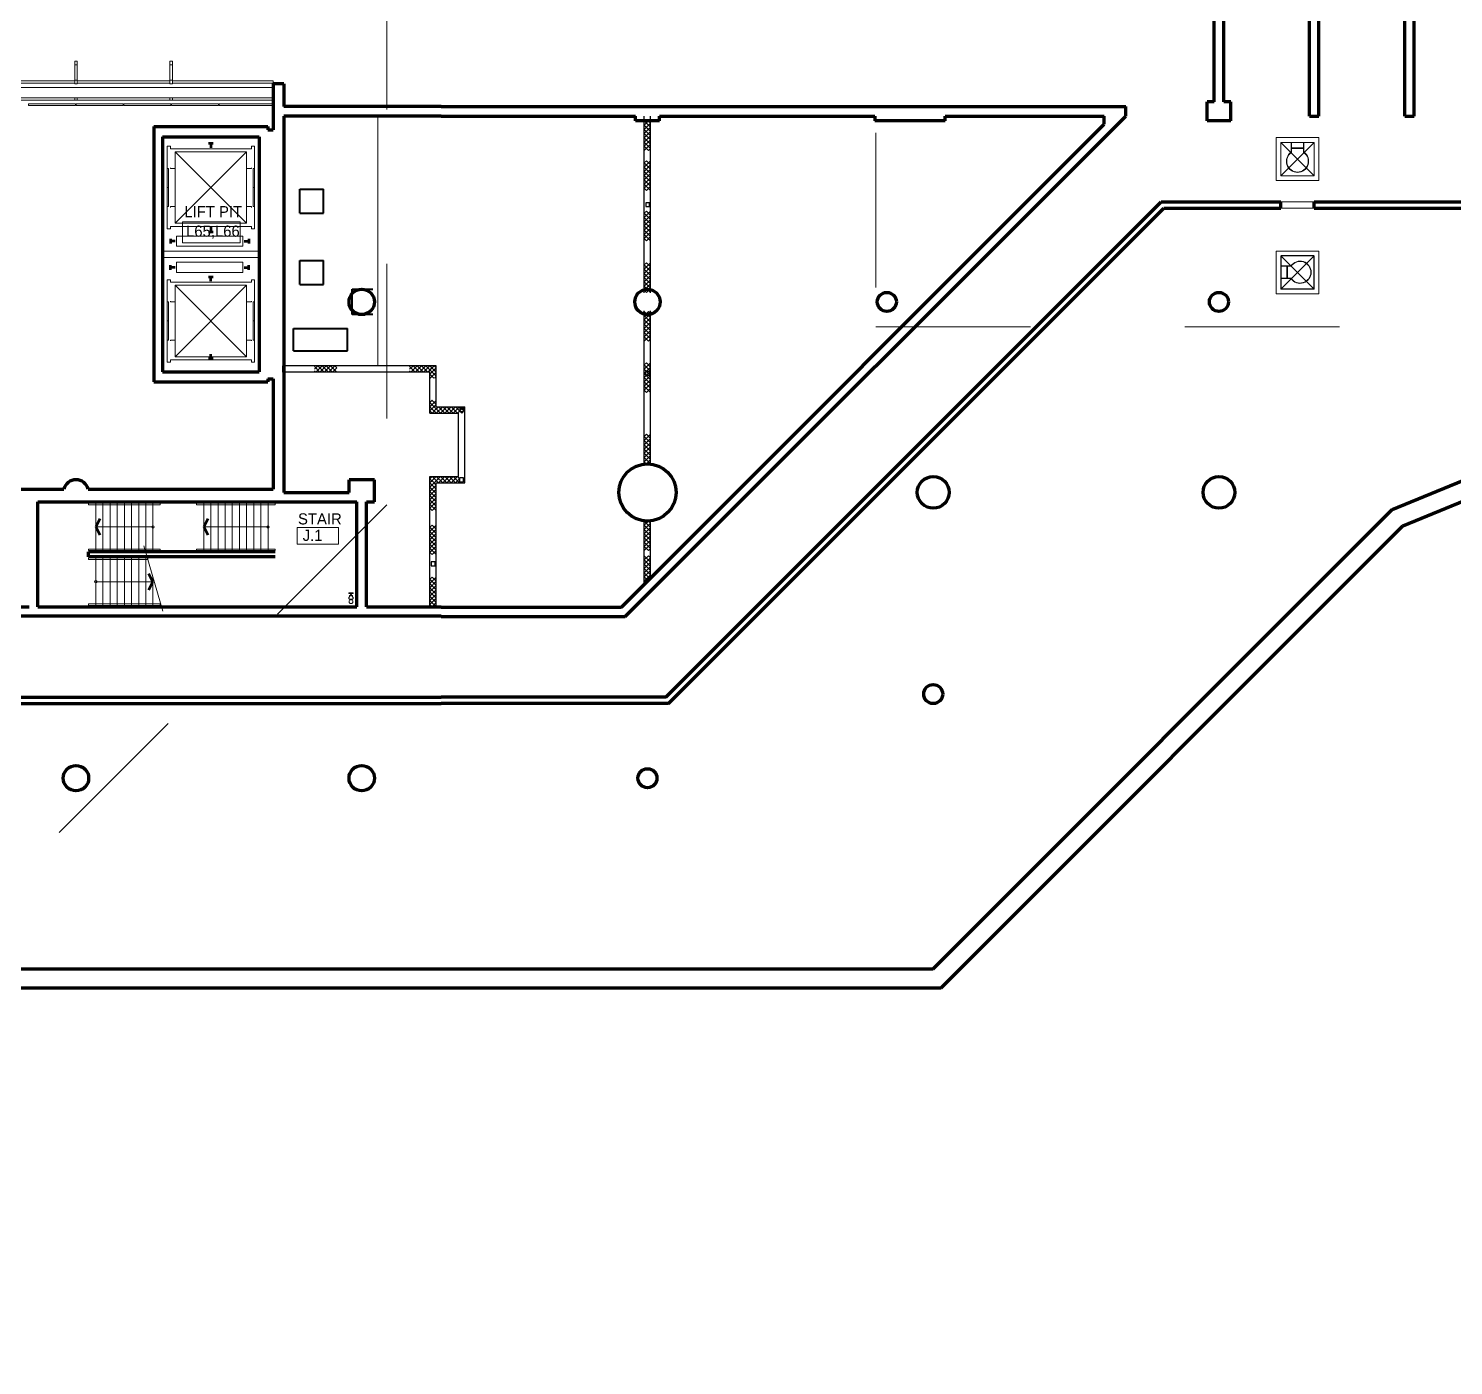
# Model space of a CAD drawing. Header units: metres. Extents: x 1807 to 3745, y 842 to 1968.
# Drawn here: x 2626.51 to 2671.39, y 1376.5 to 1418.61 of the extents above; entities that cross this region are included whole.
import ezdxf
from ezdxf.enums import TextEntityAlignment as Align

# ---------------------------------------------------------------- set-up
doc = ezdxf.new("R2010")
doc.units = ezdxf.units.M
doc.header["$MEASUREMENT"] = 0
doc.linetypes.add('DGN1', pattern=[7.299439, 0, -7.299439])
doc.linetypes.add('DGN2', pattern=[9.732586, 4.866293, -4.866293])
doc.layers.get('0').update_dxf_attribs({"lineweight": 0})
for name, color, linetype, lineweight in [('Level 1', 7, 'Continuous', 0), ('Level 31', 7, 'Continuous', 0), ('Level 33', 7, 'Continuous', 0)]:
    doc.layers.add(name, color=color, linetype=linetype, lineweight=lineweight)
doc.styles.add('Style-CHAR_FAST_FONT', font='CHAR_FAST_FONT.shx', dxfattribs={"height": 0.2})

# ---------------------------------------------------------------- blocks, each defined once
blk = doc.blocks.new('AnonymusCell_358')
at = {"layer": 'Level 33', "color": 7, "linetype": 'Continuous', "lineweight": 13, "extrusion": (0, 0, -1)}
blk.add_lwpolyline([(0.906, -0.333), (-0.906, -0.333), (-0.906, 0.33), (0.906, 0.33)], close=True, dxfattribs=at)
at = {"layer": 'Level 33', "color": 7, "linetype": 'Continuous', "lineweight": 13, "insert": (-0.795, 0), "char_height": 0.35, "width": 2.54949, "attachment_point": 4, "line_spacing_factor": 0.25, "style": 'Style-CHAR_FAST_FONT'}
blk.add_mtext('L65,L66', dxfattribs=at)
blk = doc.blocks.new('AnonymusCell_376')
at = {"layer": 'Level 33', "color": 7, "linetype": 'Continuous', "lineweight": 13, "extrusion": (0, 0, -1)}
blk.add_lwpolyline([(0.654, -0.276), (-0.654, -0.276), (-0.654, 0.252), (0.654, 0.252)], close=True, dxfattribs=at)
at = {"layer": 'Level 33', "color": 7, "linetype": 'Continuous', "lineweight": 13, "style": 'Style-CHAR_FAST_FONT'}
blk.add_text(' J.1', height=0.35, dxfattribs=at).set_placement((-0.61, 0), align=Align.MIDDLE_LEFT)

msp = doc.modelspace()

# ---------------------------------------------------------------- linework, layer by layer
at = {"layer": 'Level 1', "color": 7, "linetype": 'DGN2', "lineweight": 0}
for p, q in [((2637.79, 1440.392), (2637.79, 1403.609)), ((2653.195, 1434.79), (2653.195, 1409.21)), ((2667.15, 1415.175), (2665.8, 1415.175)), ((2665.8, 1415.175), (2665.8, 1413.825)), ((2667.15, 1413.825), (2667.15, 1415.175)), ((2667, 1415.025), (2665.95, 1413.975)), ((2665.95, 1415.025), (2667, 1413.975)), ((2667, 1415.025), (2665.95, 1415.025)), ((2665.95, 1415.025), (2665.95, 1413.975)), ((2665.95, 1413.975), (2665.95, 1415.025)), ((2665.95, 1415.025), (2667, 1415.025)), ((2667, 1413.975), (2667, 1415.025)), ((2667, 1415.025), (2667, 1413.975)), ((2665.8, 1413.825), (2667.15, 1413.825)), ((2665.95, 1413.975), (2667, 1413.975)), ((2667, 1413.975), (2665.95, 1413.975)), ((2667.15, 1411.6), (2665.8, 1411.6)), ((2665.8, 1411.6), (2665.8, 1410.25)), ((2667.15, 1410.25), (2667.15, 1411.6)), ((2667, 1411.45), (2665.95, 1410.4)), ((2665.95, 1411.45), (2667, 1410.4)), ((2667, 1411.45), (2665.95, 1411.45)), ((2665.95, 1411.45), (2665.95, 1410.4)), ((2665.959, 1410.409), (2665.959, 1411.459)), ((2665.959, 1411.459), (2666.991, 1411.459)), ((2666.991, 1411.459), (2666.991, 1410.409)), ((2667, 1410.4), (2667, 1411.45)), ((2665.8, 1410.25), (2667.15, 1410.25)), ((2665.95, 1410.4), (2667, 1410.4)), ((2666.991, 1410.409), (2665.959, 1410.409)), ((2653.195, 1409.21), (3079.805, 1409.21)), ((2637.79, 1403.609), (2577.973, 1343.792))]:
    msp.add_line(p, q, dxfattribs=at)
at = {"layer": 'Level 1', "color": 7, "linetype": 'Continuous', "lineweight": 70}
for p, q in [((2666.85, 1415.85), (2666.85, 1428.15)), ((2667.15, 1415.85), (2667.15, 1428.15)), ((2669.85, 1415.85), (2669.85, 1428.15)), ((2670.15, 1415.85), (2670.15, 1428.15)), ((2664.15, 1416.3), (2664.15, 1421.7)), ((2663.85, 1416.3), (2663.85, 1419.525)), ((2634.55, 1416.865), (2634.21, 1416.865)), ((2634.21, 1416.865), (2634.21, 1415.42)), ((2634.55, 1416.865), (2634.55, 1416.15)), ((2639.5, 1416.15), (2634.55, 1416.15)), ((2639.5, 1416.15), (2661.062, 1416.15)), ((2661.062, 1415.85), (2661.062, 1416.15)), ((2663.85, 1416.3), (2663.625, 1416.3)), ((2663.625, 1415.7), (2663.625, 1416.3)), ((2664.375, 1416.3), (2664.15, 1416.3)), ((2664.375, 1415.7), (2664.375, 1416.3)), ((2634.55, 1415.85), (2634.55, 1404)), ((2639.5, 1415.85), (2634.55, 1415.85)), ((2639.5, 1415.85), (2645.625, 1415.85)), ((2645.178, 1400.39), (2660.383, 1415.595)), ((2645.302, 1400.09), (2661.062, 1415.85)), ((2645.625, 1415.7), (2645.625, 1415.85)), ((2646.375, 1415.7), (2645.625, 1415.7)), ((2646.375, 1415.85), (2653.165, 1415.85)), ((2646.375, 1415.7), (2646.375, 1415.85)), ((2653.165, 1415.85), (2653.165, 1415.7)), ((2655.375, 1415.7), (2653.165, 1415.7)), ((2655.375, 1415.7), (2655.375, 1415.85)), ((2655.375, 1415.85), (2660.383, 1415.85)), ((2660.383, 1415.595), (2660.383, 1415.85)), ((2664.375, 1415.7), (2663.625, 1415.7)), ((2666.85, 1415.85), (2667.15, 1415.85)), ((2669.85, 1415.85), (2670.15, 1415.85)), ((2630.455, 1415.52), (2634.045, 1415.52)), ((2630.455, 1415.52), (2630.455, 1407.48)), ((2630.725, 1415.2), (2633.775, 1415.2)), ((2630.725, 1415.2), (2630.725, 1407.8)), ((2633.775, 1415.2), (2633.775, 1407.8)), ((2634.045, 1415.52), (2634.045, 1415.42)), ((2634.045, 1415.42), (2634.21, 1415.42)), ((2646.581, 1397.55), (2662.18, 1413.15)), ((2646.663, 1397.35), (2662.263, 1412.95)), ((2662.18, 1413.15), (2665.95, 1413.15)), ((2662.263, 1412.95), (2665.95, 1412.95)), ((2665.95, 1412.95), (2665.95, 1413.15)), ((2667, 1413.15), (2697, 1413.15)), ((2667, 1412.95), (2667, 1413.15)), ((2667, 1412.95), (2697, 1412.95)), ((2630.725, 1407.8), (2633.775, 1407.8)), ((2634.045, 1407.58), (2634.045, 1407.48)), ((2634.045, 1407.58), (2634.21, 1407.58)), ((2634.21, 1407.58), (2634.21, 1404.1)), ((2630.455, 1407.48), (2634.045, 1407.48)), ((2637.4, 1404.4), (2636.6, 1404.4)), ((2636.6, 1404), (2636.6, 1404.4)), ((2637.4, 1403.7), (2637.4, 1404.4)), ((2669.457, 1403.457), (2672.7, 1404.8)), ((2619.387, 1404.1), (2627.613, 1404.1)), ((2628.387, 1404.1), (2634.21, 1404.1)), ((2634.55, 1404), (2636.6, 1404)), ((2669.796, 1402.948), (2672.819, 1404.2)), ((2626.8, 1400.4), (2626.8, 1403.7)), ((2626.8, 1403.7), (2636.85, 1403.7)), ((2636.85, 1400.4), (2636.85, 1403.7)), ((2637.15, 1400.4), (2637.15, 1403.7)), ((2637.15, 1403.7), (2637.4, 1403.7)), ((2655, 1389), (2669.457, 1403.457)), ((2655.249, 1388.4), (2669.796, 1402.948)), ((2628.4, 1401.975), (2628.4, 1402.125)), ((2634.275, 1402.125), (2628.4, 1402.125)), ((2634.275, 1401.975), (2628.4, 1401.975)), ((2619.15, 1400.4), (2626.528, 1400.4)), ((2626.8, 1400.4), (2636.85, 1400.4)), ((2637.15, 1400.4), (2639.5, 1400.4)), ((2639.5, 1400.39), (2645.178, 1400.39)), ((2639.5, 1400.1), (2565.5, 1400.1)), ((2639.5, 1400.09), (2645.302, 1400.09)), ((2565.5, 1397.55), (2639.5, 1397.55)), ((2565.5, 1397.35), (2639.5, 1397.35)), ((2646.581, 1397.55), (2639.5, 1397.55)), ((2646.663, 1397.35), (2639.5, 1397.35)), ((2565.5, 1389), (2639.5, 1389)), ((2639.5, 1389), (2655, 1389)), ((2616.827, 1388.4), (2639.5, 1388.4)), ((2639.5, 1388.4), (2655.249, 1388.4))]:
    msp.add_line(p, q, dxfattribs=at)
at = {"layer": 'Level 1', "color": 7, "linetype": 'Continuous', "lineweight": 13}
for p, q in [((2628.04, 1417.585), (2627.96, 1417.585)), ((2627.96, 1417.585), (2627.96, 1417.465)), ((2627.96, 1417.465), (2628.04, 1417.465)), ((2628.04, 1417.465), (2628.04, 1417.585)), ((2631.04, 1417.585), (2630.96, 1417.585)), ((2630.96, 1417.585), (2630.96, 1417.465)), ((2630.96, 1417.465), (2631.04, 1417.465)), ((2631.04, 1417.465), (2631.04, 1417.585)), ((2628.04, 1416.985), (2627.96, 1416.985)), ((2627.96, 1416.985), (2627.96, 1416.865)), ((2628.04, 1416.865), (2628.04, 1416.985)), ((2631.04, 1416.985), (2630.96, 1416.985)), ((2630.96, 1416.985), (2630.96, 1416.865)), ((2631.04, 1416.865), (2631.04, 1416.985)), ((2567.79, 1416.75), (2634.21, 1416.75)), ((2627.96, 1416.865), (2628.04, 1416.865)), ((2630.96, 1416.865), (2631.04, 1416.865)), ((2626.51, 1416.24), (2626.51, 1416.19)), ((2626.51, 1416.19), (2627.99, 1416.19)), ((2628.04, 1416.43), (2627.96, 1416.43)), ((2627.96, 1416.43), (2627.96, 1416.35)), ((2627.96, 1416.35), (2628.04, 1416.35)), ((2627.99, 1416.19), (2627.99, 1416.24)), ((2628.01, 1416.24), (2628.01, 1416.19)), ((2628.01, 1416.19), (2629.49, 1416.19)), ((2628.04, 1416.35), (2628.04, 1416.43)), ((2629.49, 1416.19), (2629.49, 1416.24)), ((2629.51, 1416.24), (2629.51, 1416.19)), ((2629.51, 1416.19), (2630.99, 1416.19)), ((2631.04, 1416.43), (2630.96, 1416.43)), ((2630.96, 1416.43), (2630.96, 1416.35)), ((2630.96, 1416.35), (2631.04, 1416.35)), ((2630.99, 1416.19), (2630.99, 1416.24)), ((2631.01, 1416.24), (2631.01, 1416.19)), ((2631.01, 1416.19), (2632.49, 1416.19)), ((2631.04, 1416.35), (2631.04, 1416.43)), ((2632.49, 1416.19), (2632.49, 1416.24)), ((2632.51, 1416.24), (2632.51, 1416.19)), ((2632.51, 1416.19), (2634.196, 1416.19)), ((2634.196, 1416.19), (2634.196, 1416.24)), ((2637.51, 1407.99), (2637.51, 1415.85)), ((2633.775, 1411.6), (2630.725, 1411.6)), ((2633.775, 1411.4), (2630.725, 1411.4)), ((2672.7, 1404.8), (2669.456, 1403.456)), ((2655, 1389), (2669.456, 1403.456)), ((2549.25, 1389), (2655, 1389))]:
    msp.add_line(p, q, dxfattribs=at)
at = {"layer": 'Level 1', "color": 7, "linetype": 'Continuous', "lineweight": 0}
for p, q in [((2627.96, 1417.465), (2627.96, 1416.985)), ((2628.04, 1417.465), (2628.04, 1416.985)), ((2630.96, 1417.465), (2630.96, 1416.985)), ((2631.04, 1417.465), (2631.04, 1416.985)), ((2625.04, 1416.965), (2627.96, 1416.965)), ((2628.04, 1416.965), (2630.96, 1416.965)), ((2631.04, 1416.965), (2634.21, 1416.965)), ((2634.21, 1416.885), (2634.21, 1416.965)), ((2625.04, 1416.885), (2627.96, 1416.885)), ((2628.04, 1416.885), (2630.96, 1416.885)), ((2631.04, 1416.885), (2634.21, 1416.885)), ((2625.04, 1416.43), (2627.96, 1416.43)), ((2625.04, 1416.35), (2627.96, 1416.35)), ((2626.51, 1416.24), (2627.99, 1416.24)), ((2628.01, 1416.24), (2629.49, 1416.24)), ((2628.04, 1416.43), (2630.96, 1416.43)), ((2628.04, 1416.35), (2630.96, 1416.35)), ((2629.51, 1416.24), (2630.99, 1416.24)), ((2631.01, 1416.24), (2632.49, 1416.24)), ((2631.04, 1416.43), (2634.21, 1416.43)), ((2631.04, 1416.35), (2634.21, 1416.35)), ((2632.51, 1416.24), (2634.196, 1416.24)), ((2645.9, 1415.7), (2646.1, 1415.5)), ((2646.033, 1415.7), (2645.9, 1415.567)), ((2645.9, 1415.433), (2646.1, 1415.633)), ((2646.1, 1415.633), (2646.033, 1415.7)), ((2645.9, 1415.567), (2646.1, 1415.367)), ((2646.1, 1415.5), (2645.9, 1415.3)), ((2646.1, 1415.233), (2645.9, 1415.433)), ((2646.1, 1415.367), (2645.9, 1415.167)), ((2645.9, 1415.3), (2646.1, 1415.1)), ((2645.9, 1415.033), (2646.1, 1415.233)), ((2645.9, 1415.167), (2646.1, 1414.967)), ((2630.875, 1414.9), (2630.875, 1412.3)), ((2630.975, 1414.9), (2630.875, 1414.9)), ((2630.875, 1412.3), (2630.875, 1414.9)), ((2630.975, 1414.9), (2630.975, 1414.825)), ((2633.525, 1414.825), (2630.975, 1414.825)), ((2633.375, 1414.725), (2631.125, 1414.725)), ((2631.125, 1414.725), (2631.125, 1412.475)), ((2633.375, 1412.475), (2631.125, 1414.725)), ((2633.375, 1414.725), (2631.125, 1412.475)), ((2633.375, 1414.725), (2633.375, 1412.475)), ((2633.525, 1414.9), (2633.625, 1414.9)), ((2633.525, 1414.9), (2633.525, 1414.825)), ((2633.625, 1414.9), (2633.625, 1412.3)), ((2633.625, 1412.3), (2633.625, 1414.9)), ((2646.1, 1415.1), (2645.9, 1414.9)), ((2646.1, 1414.833), (2645.9, 1415.033)), ((2646.1, 1414.967), (2645.9, 1414.767)), ((2645.9, 1414.9), (2646.033, 1414.767)), ((2646.033, 1414.767), (2646.1, 1414.833)), ((2666.275, 1414.717), (2666.275, 1415.025)), ((2666.275, 1415.025), (2666.285, 1415.025)), ((2666.275, 1414.825), (2666.275, 1414.855)), ((2666.275, 1414.855), (2666.285, 1414.855)), ((2666.285, 1414.825), (2666.275, 1414.825)), ((2666.285, 1414.712), (2666.285, 1415.025)), ((2666.285, 1414.855), (2666.285, 1414.825)), ((2666.665, 1414.85), (2666.285, 1414.85)), ((2666.665, 1414.83), (2666.285, 1414.83)), ((2666.665, 1414.712), (2666.665, 1415.025)), ((2666.665, 1415.025), (2666.675, 1415.025)), ((2666.675, 1414.855), (2666.665, 1414.855)), ((2666.665, 1414.855), (2666.665, 1414.825)), ((2666.665, 1414.825), (2666.675, 1414.825)), ((2666.675, 1414.717), (2666.675, 1415.025)), ((2666.675, 1414.825), (2666.675, 1414.855)), ((2645.967, 1414.446), (2645.9, 1414.379)), ((2645.9, 1414.246), (2646.1, 1414.446)), ((2645.9, 1414.379), (2646.1, 1414.179)), ((2645.9, 1414.112), (2646.1, 1414.312)), ((2646.1, 1414.312), (2645.967, 1414.446)), ((2630.875, 1413.6), (2630.875, 1414.2)), ((2630.875, 1414.2), (2630.915, 1414.2)), ((2630.915, 1414.2), (2630.915, 1413.6)), ((2630.975, 1414.222), (2630.975, 1414.2)), ((2631.125, 1414.2), (2630.975, 1414.2)), ((2633.375, 1414.2), (2633.525, 1414.2)), ((2633.525, 1414.222), (2633.525, 1414.2)), ((2633.585, 1414.2), (2633.585, 1413.6)), ((2633.625, 1414.2), (2633.585, 1414.2)), ((2633.625, 1413.6), (2633.625, 1414.2)), ((2646.1, 1414.046), (2645.9, 1414.246)), ((2646.1, 1414.179), (2645.9, 1413.979)), ((2646.1, 1413.912), (2645.9, 1414.112)), ((2645.9, 1413.846), (2646.1, 1414.046)), ((2645.9, 1413.979), (2646.1, 1413.779)), ((2645.9, 1413.712), (2646.1, 1413.912)), ((2646.1, 1413.646), (2645.9, 1413.846)), ((2630.915, 1413.6), (2630.875, 1413.6)), ((2630.875, 1413.6), (2630.875, 1413)), ((2630.915, 1413.6), (2630.875, 1413.6)), ((2630.915, 1413), (2630.915, 1413.6)), ((2633.585, 1413), (2633.585, 1413.6)), ((2633.585, 1413.6), (2633.625, 1413.6)), ((2633.585, 1413.6), (2633.625, 1413.6)), ((2633.625, 1413.6), (2633.625, 1413)), ((2646.1, 1413.779), (2645.9, 1413.579)), ((2646.1, 1413.512), (2645.9, 1413.712)), ((2645.9, 1413.579), (2645.967, 1413.512)), ((2645.967, 1413.512), (2646.1, 1413.646)), ((2630.875, 1413), (2630.915, 1413)), ((2631.125, 1413), (2630.975, 1413)), ((2630.975, 1412.978), (2630.975, 1413)), ((2633.375, 1413), (2633.525, 1413)), ((2633.525, 1412.978), (2633.525, 1413)), ((2633.625, 1413), (2633.585, 1413)), ((2665.95, 1413.15), (2667, 1413.15)), ((2667, 1412.95), (2665.95, 1412.95)), ((2631.125, 1412.475), (2633.375, 1412.475)), ((2645.967, 1412.859), (2645.9, 1412.793)), ((2645.9, 1412.659), (2646.1, 1412.859)), ((2645.9, 1412.793), (2646.1, 1412.593)), ((2645.9, 1412.526), (2646.1, 1412.726)), ((2646.1, 1412.459), (2645.9, 1412.659)), ((2646.1, 1412.593), (2645.9, 1412.393)), ((2646.1, 1412.326), (2645.9, 1412.526)), ((2645.9, 1412.259), (2646.1, 1412.459)), ((2646.1, 1412.726), (2645.967, 1412.859)), ((2630.975, 1412.3), (2630.875, 1412.3)), ((2633.525, 1412.375), (2630.975, 1412.375)), ((2630.975, 1412.3), (2630.975, 1412.375)), ((2631.166, 1412.072), (2631.166, 1411.752)), ((2633.259, 1412.072), (2631.166, 1412.072)), ((2633.259, 1411.752), (2633.259, 1412.072)), ((2633.525, 1412.3), (2633.525, 1412.375)), ((2633.525, 1412.3), (2633.625, 1412.3)), ((2645.9, 1412.393), (2646.1, 1412.193)), ((2645.9, 1412.126), (2646.1, 1412.326)), ((2646.1, 1412.059), (2645.9, 1412.259)), ((2646.1, 1412.193), (2645.9, 1411.993)), ((2646.1, 1411.926), (2645.9, 1412.126)), ((2645.967, 1411.926), (2646.1, 1412.059)), ((2631.166, 1411.752), (2633.259, 1411.752)), ((2645.9, 1411.993), (2645.967, 1411.926)), ((2631.166, 1410.928), (2631.166, 1411.248)), ((2631.166, 1411.248), (2633.259, 1411.248)), ((2633.259, 1411.248), (2633.259, 1410.928)), ((2645.967, 1411.233), (2645.9, 1411.167)), ((2645.9, 1411.033), (2646.1, 1411.233)), ((2645.9, 1411.167), (2646.1, 1410.967)), ((2646.1, 1411.1), (2645.967, 1411.233)), ((2666.267, 1411.134), (2665.959, 1411.134)), ((2665.959, 1411.124), (2665.959, 1411.134)), ((2666.272, 1411.124), (2665.959, 1411.124)), ((2666.159, 1411.134), (2666.129, 1411.134)), ((2666.129, 1411.134), (2666.129, 1411.124)), ((2666.129, 1411.124), (2666.159, 1411.124)), ((2666.134, 1411.124), (2666.134, 1410.744)), ((2666.154, 1411.124), (2666.154, 1410.744)), ((2666.159, 1411.124), (2666.159, 1411.134)), ((2630.875, 1408.1), (2630.875, 1410.7)), ((2630.875, 1410.7), (2630.875, 1408.1)), ((2630.975, 1410.7), (2630.875, 1410.7)), ((2630.975, 1410.7), (2630.975, 1410.625)), ((2633.259, 1410.928), (2631.166, 1410.928)), ((2633.525, 1410.7), (2633.625, 1410.7)), ((2633.525, 1410.7), (2633.525, 1410.625)), ((2633.625, 1408.1), (2633.625, 1410.7)), ((2633.625, 1410.7), (2633.625, 1408.1)), ((2645.9, 1410.9), (2646.1, 1411.1)), ((2646.1, 1410.833), (2645.9, 1411.033)), ((2646.1, 1410.967), (2645.9, 1410.767)), ((2646.1, 1410.7), (2645.9, 1410.9)), ((2645.9, 1410.633), (2646.1, 1410.833)), ((2645.9, 1410.767), (2646.1, 1410.567)), ((2645.9, 1410.5), (2646.1, 1410.7)), ((2666.272, 1410.744), (2665.959, 1410.744)), ((2665.959, 1410.734), (2665.959, 1410.744)), ((2666.267, 1410.734), (2665.959, 1410.734)), ((2666.129, 1410.734), (2666.129, 1410.744)), ((2666.129, 1410.744), (2666.159, 1410.744)), ((2666.159, 1410.734), (2666.129, 1410.734)), ((2666.159, 1410.744), (2666.159, 1410.734)), ((2633.525, 1410.625), (2630.975, 1410.625)), ((2631.125, 1408.275), (2631.125, 1410.525)), ((2631.125, 1410.525), (2633.375, 1410.525)), ((2633.375, 1410.525), (2631.125, 1408.275)), ((2633.375, 1408.275), (2631.125, 1410.525)), ((2633.375, 1408.275), (2633.375, 1410.525)), ((2646.1, 1410.433), (2645.9, 1410.633)), ((2646.1, 1410.567), (2645.9, 1410.367)), ((2646.1, 1410.3), (2645.9, 1410.5)), ((2645.9, 1410.367), (2645.967, 1410.3)), ((2645.967, 1410.3), (2646.1, 1410.433)), ((2630.875, 1409.4), (2630.875, 1410)), ((2630.875, 1410), (2630.915, 1410)), ((2630.915, 1410), (2630.915, 1409.4)), ((2630.975, 1410.022), (2630.975, 1410)), ((2631.125, 1410), (2630.975, 1410)), ((2633.375, 1410), (2633.525, 1410)), ((2633.525, 1410.022), (2633.525, 1410)), ((2633.585, 1410), (2633.585, 1409.4)), ((2633.625, 1410), (2633.585, 1410)), ((2633.625, 1409.4), (2633.625, 1410)), ((2630.915, 1409.4), (2630.875, 1409.4)), ((2630.915, 1409.4), (2630.875, 1409.4)), ((2630.875, 1409.4), (2630.875, 1408.8)), ((2630.915, 1408.8), (2630.915, 1409.4)), ((2633.585, 1409.4), (2633.625, 1409.4)), ((2633.585, 1408.8), (2633.585, 1409.4)), ((2633.585, 1409.4), (2633.625, 1409.4)), ((2633.625, 1409.4), (2633.625, 1408.8)), ((2645.9, 1409.7), (2646.1, 1409.5)), ((2646.033, 1409.7), (2645.9, 1409.567)), ((2645.9, 1409.433), (2646.1, 1409.633)), ((2645.9, 1409.567), (2646.1, 1409.367)), ((2646.1, 1409.5), (2645.9, 1409.3)), ((2646.1, 1409.233), (2645.9, 1409.433)), ((2646.1, 1409.367), (2645.9, 1409.167)), ((2646.1, 1409.633), (2646.033, 1409.7)), ((2645.9, 1409.3), (2646.1, 1409.1)), ((2645.9, 1409.033), (2646.1, 1409.233)), ((2645.9, 1409.167), (2646.1, 1408.967)), ((2646.1, 1409.1), (2645.9, 1408.9)), ((2646.1, 1408.833), (2645.9, 1409.033)), ((2646.1, 1408.967), (2645.9, 1408.767)), ((2645.9, 1408.9), (2646.033, 1408.767)), ((2630.875, 1408.8), (2630.915, 1408.8)), ((2631.125, 1408.8), (2630.975, 1408.8)), ((2630.975, 1408.778), (2630.975, 1408.8)), ((2633.375, 1408.8), (2633.525, 1408.8)), ((2633.525, 1408.778), (2633.525, 1408.8)), ((2633.625, 1408.8), (2633.585, 1408.8)), ((2646.033, 1408.767), (2646.1, 1408.833)), ((2630.975, 1408.1), (2630.875, 1408.1)), ((2633.525, 1408.175), (2630.975, 1408.175)), ((2630.975, 1408.1), (2630.975, 1408.175)), ((2633.375, 1408.275), (2631.125, 1408.275)), ((2633.525, 1408.1), (2633.525, 1408.175)), ((2633.525, 1408.1), (2633.625, 1408.1)), ((2635.509, 1407.883), (2635.617, 1407.99)), ((2635.75, 1407.99), (2635.55, 1407.79)), ((2635.617, 1407.99), (2635.817, 1407.79)), ((2635.683, 1407.79), (2635.883, 1407.99)), ((2635.95, 1407.79), (2635.75, 1407.99)), ((2635.817, 1407.79), (2636.017, 1407.99)), ((2635.883, 1407.99), (2636.083, 1407.79)), ((2636.15, 1407.99), (2635.95, 1407.79)), ((2636.017, 1407.99), (2636.217, 1407.79)), ((2636.217, 1407.923), (2636.15, 1407.99)), ((2638.509, 1407.883), (2638.617, 1407.99)), ((2638.75, 1407.99), (2638.55, 1407.79)), ((2638.617, 1407.99), (2638.817, 1407.79)), ((2638.683, 1407.79), (2638.883, 1407.99)), ((2638.95, 1407.79), (2638.75, 1407.99)), ((2638.817, 1407.79), (2639.017, 1407.99)), ((2638.883, 1407.99), (2639.083, 1407.79)), ((2639.15, 1407.99), (2638.95, 1407.79)), ((2639.017, 1407.99), (2639.217, 1407.79)), ((2639.15, 1407.99), (2639.35, 1407.79)), ((2639.283, 1407.99), (2639.15, 1407.857)), ((2639.217, 1407.923), (2639.15, 1407.99)), ((2639.35, 1407.923), (2639.283, 1407.99)), ((2645.967, 1408.083), (2645.9, 1408.016)), ((2645.9, 1407.883), (2646.1, 1408.083)), ((2645.9, 1408.016), (2646.1, 1407.816)), ((2646.1, 1407.949), (2645.967, 1408.083)), ((2635.509, 1407.964), (2635.683, 1407.79)), ((2635.55, 1407.79), (2635.509, 1407.831)), ((2636.083, 1407.79), (2636.217, 1407.923)), ((2638.509, 1407.964), (2638.683, 1407.79)), ((2638.55, 1407.79), (2638.509, 1407.831)), ((2639.083, 1407.79), (2639.217, 1407.923)), ((2639.15, 1407.723), (2639.35, 1407.923)), ((2639.15, 1407.857), (2639.35, 1407.657)), ((2639.275, 1407.598), (2639.15, 1407.723)), ((2639.35, 1407.79), (2639.158, 1407.598)), ((2639.35, 1407.657), (2639.291, 1407.598)), ((2645.9, 1407.749), (2646.1, 1407.949)), ((2646.1, 1407.683), (2645.9, 1407.883)), ((2646.1, 1407.816), (2645.9, 1407.616)), ((2646.1, 1407.549), (2645.9, 1407.749)), ((2645.9, 1407.483), (2646.1, 1407.683)), ((2645.9, 1407.616), (2646.1, 1407.416)), ((2645.9, 1407.349), (2646.1, 1407.549)), ((2646.1, 1407.283), (2645.9, 1407.483)), ((2646.1, 1407.416), (2645.9, 1407.216)), ((2646.1, 1407.149), (2645.9, 1407.349)), ((2645.9, 1407.216), (2645.967, 1407.149)), ((2645.967, 1407.149), (2646.1, 1407.283)), ((2639.15, 1406.833), (2639.224, 1406.908)), ((2639.15, 1406.7), (2639.35, 1406.9)), ((2639.35, 1406.633), (2639.15, 1406.833)), ((2639.35, 1406.767), (2639.15, 1406.567)), ((2639.35, 1406.5), (2639.15, 1406.7)), ((2639.209, 1406.908), (2639.35, 1406.767)), ((2639.217, 1406.5), (2639.35, 1406.633)), ((2639.417, 1406.7), (2639.283, 1406.567)), ((2639.483, 1406.5), (2639.283, 1406.7)), ((2639.35, 1406.9), (2639.342, 1406.908)), ((2639.35, 1406.5), (2639.55, 1406.7)), ((2639.617, 1406.5), (2639.417, 1406.7)), ((2639.683, 1406.7), (2639.483, 1406.5)), ((2639.55, 1406.7), (2639.75, 1406.5)), ((2639.817, 1406.7), (2639.617, 1406.5)), ((2639.883, 1406.5), (2639.683, 1406.7)), ((2639.75, 1406.5), (2639.95, 1406.7)), ((2640.017, 1406.5), (2639.817, 1406.7)), ((2640.083, 1406.7), (2639.883, 1406.5)), ((2639.95, 1406.7), (2640.15, 1406.5)), ((2640.217, 1406.7), (2640.017, 1406.5)), ((2640.217, 1406.567), (2640.083, 1406.7)), ((2639.15, 1406.567), (2639.217, 1406.5)), ((2639.283, 1406.567), (2639.35, 1406.5)), ((2640.15, 1406.5), (2640.217, 1406.567)), ((2645.967, 1405.833), (2645.9, 1405.766)), ((2645.9, 1405.633), (2646.1, 1405.833)), ((2645.9, 1405.766), (2646.1, 1405.566)), ((2646.1, 1405.699), (2645.967, 1405.833)), ((2645.9, 1405.499), (2646.1, 1405.699)), ((2646.1, 1405.433), (2645.9, 1405.633)), ((2646.1, 1405.566), (2645.9, 1405.366)), ((2646.1, 1405.299), (2645.9, 1405.499)), ((2645.9, 1405.233), (2646.1, 1405.433)), ((2645.9, 1405.366), (2646.1, 1405.166)), ((2645.9, 1405.099), (2646.1, 1405.299)), ((2646.1, 1405.033), (2645.9, 1405.233)), ((2646.1, 1405.166), (2645.9, 1404.966)), ((2646.1, 1404.899), (2645.9, 1405.099)), ((2645.9, 1404.966), (2645.967, 1404.899)), ((2645.967, 1404.899), (2646.1, 1405.033)), ((2639.15, 1404.3), (2639.35, 1404.5)), ((2639.217, 1404.5), (2639.15, 1404.433)), ((2639.15, 1404.433), (2639.283, 1404.3)), ((2639.417, 1404.3), (2639.217, 1404.5)), ((2639.283, 1404.3), (2639.483, 1404.5)), ((2639.35, 1404.5), (2639.55, 1404.3)), ((2639.617, 1404.5), (2639.417, 1404.3)), ((2639.483, 1404.5), (2639.683, 1404.3)), ((2639.55, 1404.3), (2639.75, 1404.5)), ((2639.817, 1404.3), (2639.617, 1404.5)), ((2639.683, 1404.3), (2639.883, 1404.5)), ((2639.75, 1404.5), (2639.95, 1404.3)), ((2640.017, 1404.5), (2639.817, 1404.3)), ((2639.883, 1404.5), (2640.083, 1404.3)), ((2639.95, 1404.3), (2640.083, 1404.433)), ((2640.083, 1404.433), (2640.017, 1404.5)), ((2639.217, 1404.367), (2639.15, 1404.3)), ((2639.15, 1404.167), (2639.35, 1404.367)), ((2639.15, 1404.3), (2639.35, 1404.1)), ((2639.15, 1404.033), (2639.35, 1404.233)), ((2639.35, 1403.967), (2639.15, 1404.167)), ((2639.35, 1404.1), (2639.15, 1403.9)), ((2639.35, 1403.833), (2639.15, 1404.033)), ((2639.15, 1403.767), (2639.35, 1403.967)), ((2639.35, 1404.233), (2639.217, 1404.367)), ((2628.4, 1403.66), (2630.65, 1403.66)), ((2628.4, 1403.61), (2628.4, 1403.66)), ((2630.65, 1403.61), (2628.4, 1403.61)), ((2628.625, 1402.125), (2628.625, 1403.7)), ((2628.85, 1402.126), (2628.85, 1403.7)), ((2629.075, 1402.126), (2629.075, 1403.7)), ((2629.3, 1402.126), (2629.3, 1403.7)), ((2629.525, 1402.126), (2629.525, 1403.7)), ((2629.75, 1402.126), (2629.75, 1403.7)), ((2629.975, 1402.126), (2629.975, 1403.7)), ((2630.2, 1402.126), (2630.2, 1403.7)), ((2630.425, 1402.126), (2630.425, 1403.7)), ((2630.65, 1403.66), (2630.65, 1403.61)), ((2631.8, 1403.66), (2634.275, 1403.66)), ((2631.8, 1403.61), (2631.8, 1403.66)), ((2634.275, 1403.61), (2631.8, 1403.61)), ((2632.025, 1402.126), (2632.025, 1403.7)), ((2632.25, 1402.126), (2632.25, 1403.7)), ((2632.475, 1402.126), (2632.475, 1403.7)), ((2632.7, 1402.126), (2632.7, 1403.7)), ((2632.925, 1402.126), (2632.925, 1403.7)), ((2633.15, 1402.126), (2633.15, 1403.7)), ((2633.375, 1402.126), (2633.375, 1403.7)), ((2633.6, 1402.126), (2633.6, 1403.7)), ((2633.825, 1402.126), (2633.825, 1403.7)), ((2634.05, 1402.126), (2634.05, 1403.7)), ((2634.275, 1403.66), (2634.275, 1403.61)), ((2639.15, 1403.9), (2639.35, 1403.7)), ((2639.15, 1403.633), (2639.35, 1403.833)), ((2639.35, 1403.567), (2639.15, 1403.767)), ((2639.35, 1403.7), (2639.15, 1403.5)), ((2639.35, 1403.433), (2639.15, 1403.633)), ((2639.15, 1403.5), (2639.217, 1403.433)), ((2639.217, 1403.433), (2639.35, 1403.567)), ((2645.9, 1403.1), (2646.1, 1402.9)), ((2646.033, 1403.1), (2645.9, 1402.967)), ((2645.9, 1402.833), (2646.1, 1403.033)), ((2646.1, 1403.033), (2646.033, 1403.1)), ((2630.425, 1402.913), (2628.625, 1402.913)), ((2634.05, 1402.913), (2632.025, 1402.913)), ((2639.217, 1402.973), (2639.15, 1402.906)), ((2639.15, 1402.773), (2639.35, 1402.973)), ((2639.15, 1402.906), (2639.35, 1402.706)), ((2639.15, 1402.64), (2639.35, 1402.84)), ((2639.35, 1402.573), (2639.15, 1402.773)), ((2639.35, 1402.706), (2639.15, 1402.506)), ((2639.35, 1402.44), (2639.15, 1402.64)), ((2639.35, 1402.84), (2639.217, 1402.973)), ((2645.9, 1402.967), (2646.1, 1402.767)), ((2646.1, 1402.9), (2645.9, 1402.7)), ((2646.1, 1402.633), (2645.9, 1402.833)), ((2646.1, 1402.767), (2645.9, 1402.567)), ((2645.9, 1402.7), (2646.1, 1402.5)), ((2645.9, 1402.433), (2646.1, 1402.633)), ((2630.65, 1402.216), (2628.4, 1402.216)), ((2628.4, 1402.216), (2628.4, 1402.166)), ((2628.4, 1402.166), (2630.65, 1402.166)), ((2630.139, 1402.32), (2630.733, 1400.263)), ((2630.65, 1402.166), (2630.65, 1402.216)), ((2634.275, 1402.216), (2631.8, 1402.216)), ((2631.8, 1402.216), (2631.8, 1402.166)), ((2631.8, 1402.166), (2634.275, 1402.166)), ((2634.275, 1402.166), (2634.275, 1402.216)), ((2639.15, 1402.373), (2639.35, 1402.573)), ((2639.15, 1402.506), (2639.35, 1402.306)), ((2639.15, 1402.24), (2639.35, 1402.44)), ((2639.35, 1402.173), (2639.15, 1402.373)), ((2639.35, 1402.306), (2639.15, 1402.106)), ((2639.35, 1402.04), (2639.15, 1402.24)), ((2639.217, 1402.04), (2639.35, 1402.173)), ((2645.9, 1402.567), (2646.1, 1402.367)), ((2646.1, 1402.5), (2645.9, 1402.3)), ((2646.1, 1402.233), (2645.9, 1402.433)), ((2646.1, 1402.367), (2645.9, 1402.167)), ((2645.9, 1402.3), (2646.033, 1402.167)), ((2646.033, 1402.167), (2646.1, 1402.233)), ((2630.265, 1401.935), (2628.4, 1401.935)), ((2628.4, 1401.935), (2628.4, 1401.885)), ((2628.4, 1401.885), (2630.265, 1401.885)), ((2628.625, 1401.975), (2628.625, 1400.4)), ((2628.85, 1401.975), (2628.85, 1400.4)), ((2629.075, 1401.975), (2629.075, 1400.4)), ((2629.3, 1401.975), (2629.3, 1400.4)), ((2629.525, 1401.975), (2629.525, 1400.4)), ((2629.75, 1401.975), (2629.75, 1400.4)), ((2629.975, 1401.975), (2629.975, 1400.4)), ((2630.2, 1401.975), (2630.2, 1400.4)), ((2630.265, 1401.885), (2630.265, 1401.935)), ((2639.15, 1402.106), (2639.217, 1402.04)), ((2645.9, 1402.005), (2646.1, 1401.805)), ((2646.033, 1402.005), (2645.9, 1401.872)), ((2645.9, 1401.739), (2646.1, 1401.939)), ((2645.9, 1401.872), (2646.1, 1401.672)), ((2646.1, 1401.805), (2645.9, 1401.605)), ((2646.1, 1401.539), (2645.9, 1401.739)), ((2646.1, 1401.939), (2646.033, 1402.005)), ((2630.425, 1401.33), (2630.425, 1400.4)), ((2639.217, 1401.333), (2639.15, 1401.267)), ((2639.15, 1401.133), (2639.35, 1401.333)), ((2639.15, 1401.267), (2639.35, 1401.067)), ((2639.35, 1401.2), (2639.217, 1401.333)), ((2646.1, 1401.672), (2645.9, 1401.472)), ((2645.9, 1401.605), (2646.1, 1401.405)), ((2645.9, 1401.339), (2646.1, 1401.539)), ((2645.9, 1401.472), (2646.08, 1401.292)), ((2646.1, 1401.405), (2645.9, 1401.205)), ((2646.013, 1401.225), (2645.9, 1401.339)), ((2628.625, 1401.188), (2630.425, 1401.188)), ((2636.596, 1400.838), (2636.596, 1400.818)), ((2636.731, 1400.838), (2636.596, 1400.838)), ((2636.596, 1400.818), (2636.731, 1400.818)), ((2636.656, 1400.818), (2636.656, 1400.783)), ((2636.671, 1400.818), (2636.656, 1400.818)), ((2636.671, 1400.783), (2636.671, 1400.818)), ((2636.731, 1400.818), (2636.731, 1400.838)), ((2639.15, 1401), (2639.35, 1401.2)), ((2639.35, 1400.933), (2639.15, 1401.133)), ((2639.35, 1401.067), (2639.15, 1400.867)), ((2639.35, 1400.8), (2639.15, 1401)), ((2639.15, 1400.733), (2639.35, 1400.933)), ((2639.15, 1400.867), (2639.35, 1400.667)), ((2639.15, 1400.6), (2639.35, 1400.8)), ((2645.9, 1401.205), (2645.947, 1401.158)), ((2628.4, 1400.44), (2628.4, 1400.491)), ((2628.4, 1400.491), (2630.65, 1400.491)), ((2630.65, 1400.44), (2628.4, 1400.44)), ((2630.65, 1400.491), (2630.65, 1400.44)), ((2636.616, 1400.751), (2636.616, 1400.741)), ((2636.711, 1400.751), (2636.616, 1400.751)), ((2636.616, 1400.741), (2636.711, 1400.741)), ((2636.616, 1400.626), (2636.616, 1400.641)), ((2636.617, 1400.626), (2636.616, 1400.626)), ((2636.625, 1400.607), (2636.625, 1400.623)), ((2636.641, 1400.763), (2636.641, 1400.751)), ((2636.641, 1400.751), (2636.686, 1400.751)), ((2636.645, 1400.641), (2636.645, 1400.626)), ((2636.652, 1400.783), (2636.656, 1400.783)), ((2636.653, 1400.763), (2636.653, 1400.751)), ((2636.656, 1400.783), (2636.671, 1400.783)), ((2636.671, 1400.783), (2636.675, 1400.783)), ((2636.674, 1400.763), (2636.674, 1400.751)), ((2636.682, 1400.641), (2636.682, 1400.626)), ((2636.686, 1400.751), (2636.686, 1400.76)), ((2636.702, 1400.623), (2636.702, 1400.607)), ((2636.711, 1400.741), (2636.711, 1400.751)), ((2636.711, 1400.641), (2636.711, 1400.626)), ((2639.35, 1400.533), (2639.15, 1400.733)), ((2639.35, 1400.667), (2639.15, 1400.467)), ((2639.35, 1400.4), (2639.15, 1400.6)), ((2639.15, 1400.467), (2639.217, 1400.4)), ((2639.217, 1400.4), (2639.35, 1400.533))]:
    msp.add_line(p, q, dxfattribs=at)
at = {"layer": 'Level 1', "color": 7, "linetype": 'Continuous', "lineweight": 30}
for p, q in [((2645.9, 1410.283), (2645.9, 1415.85)), ((2646.1, 1410.283), (2646.1, 1415.85)), ((2646.067, 1413.121), (2645.947, 1413.121)), ((2645.947, 1413.121), (2645.947, 1413.001)), ((2645.947, 1413.001), (2646.067, 1413.001)), ((2646.067, 1413.001), (2646.067, 1413.121)), ((2645.9, 1404.894), (2645.9, 1409.722)), ((2646.1, 1404.894), (2646.1, 1409.722)), ((2634.51, 1407.99), (2634.51, 1407.79)), ((2639.35, 1407.99), (2634.51, 1407.99)), ((2639.35, 1406.7), (2639.35, 1407.99)), ((2639.15, 1407.79), (2634.51, 1407.79)), ((2639.15, 1406.5), (2639.15, 1407.79)), ((2646.06, 1407.809), (2645.94, 1407.809)), ((2645.94, 1407.809), (2645.94, 1407.689)), ((2645.94, 1407.689), (2646.06, 1407.689)), ((2646.06, 1407.689), (2646.06, 1407.809)), ((2639.35, 1406.7), (2640.25, 1406.7)), ((2640.208, 1406.665), (2640.088, 1406.665)), ((2640.088, 1406.665), (2640.088, 1406.545)), ((2640.208, 1406.545), (2640.208, 1406.665)), ((2640.25, 1404.3), (2640.25, 1406.7)), ((2639.15, 1406.5), (2640.05, 1406.5)), ((2640.05, 1404.5), (2640.05, 1406.5)), ((2640.088, 1406.545), (2640.208, 1406.545)), ((2646.1, 1404.9), (2645.9, 1404.9)), ((2639.15, 1404.5), (2640.05, 1404.5)), ((2639.15, 1400.4), (2639.15, 1404.5)), ((2640.203, 1404.458), (2640.083, 1404.458)), ((2640.083, 1404.458), (2640.083, 1404.338)), ((2640.203, 1404.338), (2640.203, 1404.458)), ((2639.35, 1404.3), (2640.25, 1404.3)), ((2639.35, 1400.4), (2639.35, 1404.3)), ((2640.083, 1404.338), (2640.203, 1404.338)), ((2645.9, 1401.111), (2645.9, 1403.106)), ((2646.1, 1403.1), (2645.9, 1403.1)), ((2646.1, 1401.312), (2646.1, 1403.1)), ((2639.311, 1401.809), (2639.191, 1401.809)), ((2639.191, 1401.809), (2639.191, 1401.689)), ((2639.191, 1401.689), (2639.311, 1401.689)), ((2639.311, 1401.689), (2639.311, 1401.809)), ((2646.1, 1401.312), (2645.9, 1401.111)), ((2639.35, 1400.4), (2639.15, 1400.4))]:
    msp.add_line(p, q, dxfattribs=at)
at = {"layer": 'Level 1', "color": 7, "linetype": 'Continuous', "lineweight": 53}
for p, q in [((2632.325, 1414.994), (2632.175, 1414.994)), ((2632.25, 1414.994), (2632.25, 1414.85)), ((2632.175, 1412.206), (2632.325, 1412.206)), ((2632.25, 1412.35), (2632.25, 1412.206)), ((2630.98, 1411.99), (2630.98, 1411.84)), ((2631.124, 1411.915), (2630.98, 1411.915)), ((2633.301, 1411.915), (2633.445, 1411.915)), ((2633.445, 1411.99), (2633.445, 1411.84)), ((2630.98, 1411.01), (2630.98, 1411.16)), ((2633.445, 1411.01), (2633.445, 1411.16)), ((2631.124, 1411.085), (2630.98, 1411.085)), ((2632.175, 1410.794), (2632.325, 1410.794)), ((2632.25, 1410.65), (2632.25, 1410.794)), ((2633.301, 1411.085), (2633.445, 1411.085)), ((2632.325, 1408.206), (2632.175, 1408.206)), ((2632.25, 1408.206), (2632.25, 1408.35)), ((2628.751, 1403.166), (2628.625, 1402.913)), ((2632.151, 1403.166), (2632.025, 1402.913)), ((2628.625, 1402.913), (2628.751, 1402.66)), ((2632.025, 1402.913), (2632.151, 1402.66)), ((2630.425, 1401.188), (2630.299, 1401.44)), ((2630.299, 1400.935), (2630.425, 1401.188))]:
    msp.add_line(p, q, dxfattribs=at)
at = {"layer": 'Level 1', "color": 7, "linetype": 'Continuous', "lineweight": 40}
for p, q in [((2635.05, 1413.55), (2635.8, 1413.55)), ((2635.05, 1412.8), (2635.05, 1413.55)), ((2635.8, 1412.8), (2635.8, 1413.55)), ((2635.05, 1412.8), (2635.8, 1412.8)), ((2635.05, 1411.3), (2635.8, 1411.3)), ((2635.05, 1410.55), (2635.05, 1411.3)), ((2635.8, 1410.55), (2635.8, 1411.3)), ((2635.05, 1410.55), (2635.8, 1410.55)), ((2634.85, 1409.158), (2636.55, 1409.158)), ((2634.85, 1408.458), (2634.85, 1409.158)), ((2636.55, 1408.458), (2636.55, 1409.158)), ((2634.85, 1408.458), (2636.55, 1408.458)), ((2549.25, 1389), (2655, 1389)), ((2548.719, 1388.4), (2655.249, 1388.4))]:
    msp.add_line(p, q, dxfattribs=at)
at = {"layer": 'Level 1', "color": 7, "linetype": 'DGN2', "lineweight": 40}
for p, q in [((2636.7, 1409.6), (2636.7, 1410.4)), ((2636.7, 1410.4), (2637.35, 1410.4)), ((2637.35, 1409.6), (2636.7, 1409.6))]:
    msp.add_line(p, q, dxfattribs=at)
at = {"layer": 'Level 1', "color": 7, "linetype": 'DGN1', "lineweight": 0}
msp.add_line((2646, 1401.212), (2646, 1403.1), dxfattribs=at)
at = {"layer": 'Level 1', "color": 7, "linetype": 'Continuous', "lineweight": 70}
for centre, radius in [((2637, 1410), 0.4), ((2646, 1410), 0.4), ((2653.54, 1410), 0.3), ((2664, 1410), 0.3), ((2646, 1404), 0.9), ((2655, 1404), 0.5), ((2664, 1404), 0.5), ((2655, 1397.65), 0.3), ((2628, 1395), 0.4), ((2637, 1395), 0.4), ((2646, 1395), 0.3)]:
    msp.add_circle(centre, radius, dxfattribs=at)
at = {"layer": 'Level 1', "color": 7, "linetype": 'Continuous', "lineweight": 0}
for centre in [(2630.425, 1402.913), (2634.05, 1402.913), (2628.625, 1401.188)]:
    msp.add_circle(centre, 0.04, dxfattribs=at)
at = {"layer": 'Level 1', "color": 7, "linetype": 'Continuous', "lineweight": 13}
msp.add_circle((2636.663, 1400.561), 0.06, dxfattribs=at)
at = {"layer": 'Level 1', "color": 7, "linetype": 'Continuous', "lineweight": 0}
for centre, radius, start, end in [((2666.475, 1414.43), 0.35, 124.8497, 55.1501), ((2666.475, 1414.43), 0.34, 123.9745, 56.0255), ((2666.554, 1410.934), 0.35, 214.8497, 145.1501), ((2666.554, 1410.934), 0.34, 213.9745, 146.0255), ((2636.629, 1400.672), 0.0339, 151.1573, 246.7573), ((2636.536, 1400.737), 0.0799, 322.5986, 2.7841), ((2636.63, 1400.603), 0.04, 68.767, 111.233), ((2636.63, 1400.663), 0.04, 248.767, 291.233), ((2636.647, 1400.761), 0.00618, 13.8756, 166.1244), ((2636.631, 1400.782), 0.0205, 309.866, 0.7387), ((2636.663, 1400.573), 0.0701, 74.7036, 105.2964), ((2636.663, 1400.693), 0.0701, 254.7036, 285.2964), ((2636.663, 1400.756), 0.0127, 34.4192, 145.5808), ((2636.68, 1400.761), 0.00618, 346.1244, 166.1244), ((2636.695, 1400.782), 0.0205, 179.2613, 230.134), ((2636.696, 1400.603), 0.04, 68.767, 111.233), ((2636.696, 1400.663), 0.04, 248.767, 291.233), ((2636.791, 1400.737), 0.0799, 177.2159, 217.4014), ((2636.697, 1400.672), 0.0339, 293.2427, 28.8427)]:
    msp.add_arc(centre, radius, start, end, dxfattribs=at)
at = {"layer": 'Level 1', "color": 7, "linetype": 'Continuous', "lineweight": 70}
msp.add_arc((2628, 1404), 0.4, 14.5, 165.5, dxfattribs=at)

# ---------------------------------------------------------------- block references
at = {"color": 7, "linetype": 'Continuous', "lineweight": 0}
for name, p in [('AnonymusCell_358', (2632.262, 1412.196)), ('AnonymusCell_376', (2635.62, 1402.648))]:
    msp.add_blockref(name, p, dxfattribs=at)

# ---------------------------------------------------------------- texts
at = {"layer": 'Level 31', "color": 7, "linetype": 'Continuous', "lineweight": 30, "style": 'Style-CHAR_FAST_FONT'}
msp.add_text('LIFT PIT', height=0.35, dxfattribs=at).set_placement((2631.413, 1412.843), align=Align.MIDDLE_LEFT)
at = {"layer": 'Level 31', "color": 7, "linetype": 'Continuous', "lineweight": 13, "style": 'Style-CHAR_FAST_FONT'}
msp.add_text('STAIR', height=0.35, dxfattribs=at).set_placement((2634.993, 1403.167), align=Align.MIDDLE_LEFT)

doc.saveas('drawing.dxf')
